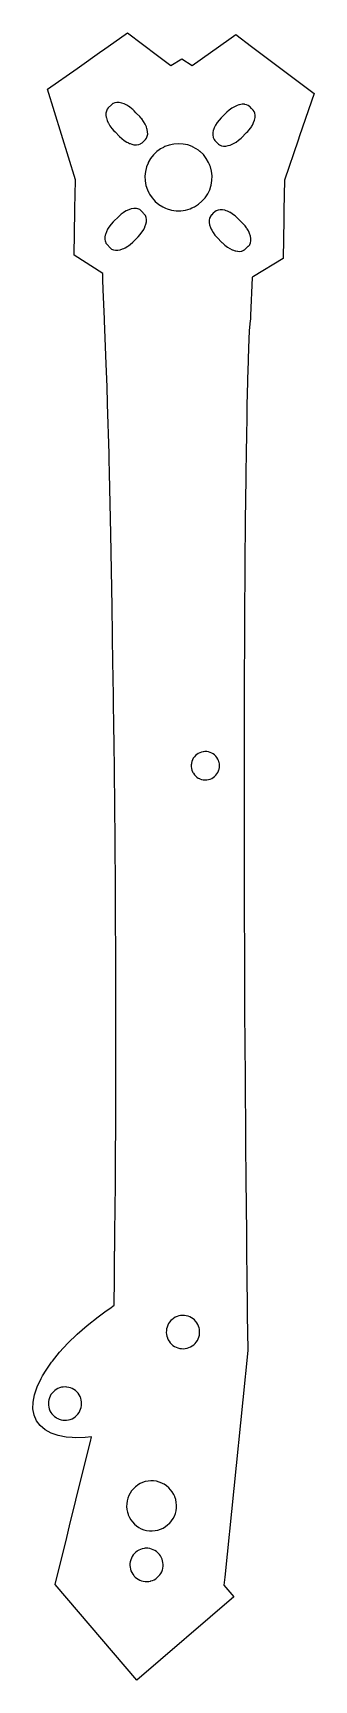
# Model space of a CAD drawing. Header units: millimetres. Extents: x 3 to 37, y 2 to 200.
import ezdxf

# ---------------------------------------------------------------- set-up
doc = ezdxf.new("R2010")
doc.units = ezdxf.units.MM

msp = doc.modelspace()

# ---------------------------------------------------------------- linework, layer by layer
for points in [[(28.98, 41.51), (28.98, 41.46), (28.38, 35.55), (26.21, 14.25), (26.11, 13.31), (27.32, 11.9), (15.67, 1.9), (5.84, 13.36), (5.84, 13.35), (5.84, 13.36), (7.23, 19.01), (7.57, 20.41), (9.09, 26.57), (10.07, 30.57), (10.2, 31.1), (9.46, 31.03), (8.27, 31.01), (7.87, 31.03), (7.17, 31.09), (6.2, 31.28), (5.34, 31.57), (4.62, 31.96), (4.04, 32.46), (3.6, 33.04), (3.31, 33.71), (3.17, 34.46), (3.18, 35.28), (3.35, 36.17), (3.38, 36.27), (3.67, 37.11), (4.14, 38.1), (4.33, 38.42), (4.75, 39.13), (5.4, 40.06), (5.5, 40.19), (6.37, 41.27), (7.38, 42.35), (8.49, 43.43), (9.7, 44.49), (11.01, 45.54), (11.96, 46.23), (12.39, 46.54), (12.93, 46.91), (12.94, 46.94), (12.94, 47.08), (12.94, 47.27), (12.94, 47.33), (12.94, 47.38), (12.96, 49.66), (12.98, 53.34), (12.98, 53.34), (12.98, 53.36), (12.99, 53.49), (13.01, 55), (13.02, 55.72), (13.05, 58.44), (13.08, 61.49), (13.1, 64.85), (13.12, 68.48), (13.13, 72.33), (13.13, 76.37), (13.14, 79.95), (13.13, 80.54), (13.13, 84.81), (13.12, 89.13), (13.1, 93.45), (13.08, 97.72), (13.08, 97.81), (13.05, 101.89), (13.05, 102.3), (13.04, 103.75), (13.02, 105.93), (12.99, 108.24), (12.98, 109.78), (12.95, 112.2), (12.94, 113.41), (12.93, 114.08), (12.9, 116.76), (12.86, 119.02), (12.85, 119.82), (12.8, 122.54), (12.79, 122.67), (12.79, 122.83), (12.77, 123.63), (12.77, 124.06), (12.76, 124.96), (12.74, 126.27), (12.73, 127.75), (12.72, 128.55), (12.7, 129.67), (12.7, 130.3), (12.69, 130.6), (12.69, 130.78), (12.53, 139.56), (12.36, 146.84), (12.33, 148.52), (12.32, 148.55), (12.31, 148.97), (12.31, 149.18), (12.13, 155.13), (12.12, 155.23), (12.07, 157.19), (12, 159.05), (11.96, 159.97), (11.77, 165.14), (11.76, 165.38), (11.61, 168.83), (11.55, 170.09), (11.55, 170.79), (8.13, 173.02), (8.21, 178.32), (8.25, 180.59), (8.27, 181.7), (8.27, 182.05), (4.93, 192.94), (8.49, 195.44), (11.46, 197.53), (11.51, 197.57), (11.51, 197.57), (14.54, 199.7), (18.15, 196.99), (19.74, 195.79), (21.06, 196.59), (22.28, 195.79), (26.71, 198.91), (27.54, 199.49), (29.42, 198.08), (29.42, 198.08), (29.59, 197.95), (30.86, 197), (35.67, 193.39), (36.94, 192.43), (35.2, 187.35), (35.03, 186.84), (33.38, 182.02), (33.32, 178.4), (33.3, 177.31), (33.23, 172.62), (29.68, 170.46), (29.68, 170.46), (29.51, 170.36), (29.49, 170.34), (29.49, 170.32), (29.31, 165.77), (29.31, 165.67), (29.31, 165.53), (29.3, 165.28), (29.29, 165.26), (29.27, 165.18), (29.16, 163.94), (29.07, 161.89), (28.97, 159.06), (28.95, 158.29), (28.89, 155.92), (28.88, 155.47), (28.85, 153.73), (28.81, 151.17), (28.78, 149.59), (28.78, 149.42), (28.77, 148.98), (28.75, 147.17), (28.74, 146.89), (28.73, 146.19), (28.68, 141.14), (28.68, 140.6), (28.64, 136.43), (28.64, 135.89), (28.63, 134.46), (28.6, 130.63), (28.6, 130.5), (28.6, 129.72), (28.59, 128.83), (28.59, 128.6), (28.59, 127.83), (28.56, 121.16), (28.56, 120.78), (28.56, 119.82), (28.55, 113.4), (28.54, 105.76), (28.54, 105.39), (28.55, 99.46), (28.55, 97.96), (28.55, 97.86), (28.56, 93.19), (28.57, 90.06), (28.59, 85.63), (28.6, 82.17), (28.65, 74.36), (28.7, 66.72), (28.75, 61.55), (28.77, 59.34), (28.81, 55.05), (28.84, 52.3), (28.85, 51.17), (28.87, 50.27), (28.91, 46.74), (28.92, 45.67), (28.98, 41.58)], [(28.98, 41.51), (28.98, 41.46), (28.38, 35.55), (26.21, 14.25), (26.11, 13.31), (27.32, 11.9), (15.67, 1.9), (5.84, 13.36), (5.84, 13.35), (5.84, 13.36), (7.23, 19.01), (7.57, 20.41), (9.09, 26.57), (10.07, 30.57), (10.2, 31.1), (9.46, 31.03), (8.27, 31.01), (7.87, 31.03), (7.17, 31.09), (6.2, 31.28), (5.34, 31.57), (4.62, 31.96), (4.04, 32.46), (3.6, 33.04), (3.31, 33.71), (3.17, 34.46), (3.18, 35.28), (3.35, 36.17), (3.38, 36.27), (3.67, 37.11), (4.14, 38.1), (4.33, 38.42), (4.75, 39.13), (5.4, 40.06), (5.5, 40.19), (6.37, 41.27), (7.38, 42.35), (8.49, 43.43), (9.7, 44.49), (11.01, 45.54), (11.96, 46.23), (12.39, 46.54), (12.93, 46.91), (12.94, 46.94), (12.94, 47.08), (12.94, 47.27), (12.94, 47.33), (12.94, 47.38), (12.96, 49.66), (12.98, 53.34), (12.98, 53.34), (12.98, 53.36), (12.99, 53.49), (13.01, 55), (13.02, 55.72), (13.05, 58.44), (13.08, 61.49), (13.1, 64.85), (13.12, 68.48), (13.13, 72.33), (13.13, 76.37), (13.14, 79.95), (13.13, 80.54), (13.13, 84.81), (13.12, 89.13), (13.1, 93.45), (13.08, 97.72), (13.08, 97.81), (13.05, 101.89), (13.05, 102.3), (13.04, 103.75), (13.02, 105.93), (12.99, 108.24), (12.98, 109.78), (12.95, 112.2), (12.94, 113.41), (12.93, 114.08), (12.9, 116.76), (12.86, 119.02), (12.85, 119.82), (12.8, 122.54), (12.79, 122.67), (12.79, 122.83), (12.77, 123.63), (12.77, 124.06), (12.76, 124.96), (12.74, 126.27), (12.73, 127.75), (12.72, 128.55), (12.7, 129.67), (12.7, 130.3), (12.69, 130.6), (12.69, 130.78), (12.53, 139.56), (12.36, 146.84), (12.33, 148.52), (12.32, 148.55), (12.31, 148.97), (12.31, 149.18), (12.13, 155.13), (12.12, 155.23), (12.07, 157.19), (12, 159.05), (11.96, 159.97), (11.77, 165.14), (11.76, 165.38), (11.61, 168.83), (11.55, 170.09), (11.55, 170.79), (8.13, 173.02), (8.21, 178.32), (8.25, 180.59), (8.27, 181.7), (8.27, 182.05), (4.93, 192.94), (8.49, 195.44), (11.46, 197.53), (11.51, 197.57), (11.51, 197.57), (14.54, 199.7), (18.15, 196.99), (19.74, 195.79), (21.06, 196.59), (22.28, 195.79), (26.71, 198.91), (27.54, 199.49), (29.42, 198.08), (29.42, 198.08), (29.59, 197.95), (30.86, 197), (35.67, 193.39), (36.94, 192.43), (35.2, 187.35), (35.03, 186.84), (33.38, 182.02), (33.32, 178.4), (33.3, 177.31), (33.23, 172.62), (29.68, 170.46), (29.68, 170.46), (29.51, 170.36), (29.49, 170.34), (29.49, 170.32), (29.31, 165.77), (29.31, 165.67), (29.31, 165.53), (29.3, 165.28), (29.29, 165.26), (29.27, 165.18), (29.16, 163.94), (29.07, 161.89), (28.97, 159.06), (28.95, 158.29), (28.89, 155.92), (28.88, 155.47), (28.85, 153.73), (28.81, 151.17), (28.78, 149.59), (28.78, 149.42), (28.77, 148.98), (28.75, 147.17), (28.74, 146.89), (28.73, 146.19), (28.68, 141.14), (28.68, 140.6), (28.64, 136.43), (28.64, 135.89), (28.63, 134.46), (28.6, 130.63), (28.6, 130.5), (28.6, 129.72), (28.59, 128.83), (28.59, 128.6), (28.59, 127.83), (28.56, 121.16), (28.56, 120.78), (28.56, 119.82), (28.55, 113.4), (28.54, 105.76), (28.54, 105.39), (28.55, 99.46), (28.55, 97.96), (28.55, 97.86), (28.56, 93.19), (28.57, 90.06), (28.59, 85.63), (28.6, 82.17), (28.65, 74.36), (28.7, 66.72), (28.75, 61.55), (28.77, 59.34), (28.81, 55.05), (28.84, 52.3), (28.85, 51.17), (28.87, 50.27), (28.91, 46.74), (28.92, 45.67), (28.98, 41.58)], [(15.34, 190.33), (15.15, 190.51), (15.06, 190.59), (14.76, 190.82), (14.67, 190.88), (14.45, 191.01), (14.14, 191.17), (13.83, 191.28), (13.54, 191.34), (13.44, 191.34), (13.26, 191.34), (13.01, 191.31), (12.79, 191.22), (12.78, 191.21), (12.61, 191.08), (12.22, 190.7), (12.08, 190.53), (11.99, 190.31), (11.96, 190.17), (11.94, 190.06), (11.94, 189.78), (11.97, 189.6), (11.99, 189.5), (11.99, 189.49), (12.09, 189.17), (12.21, 188.91), (12.23, 188.88), (12.24, 188.86), (12.42, 188.55), (12.65, 188.24), (12.9, 187.95), (13.04, 187.81), (13.55, 187.28), (13.83, 187.02), (14.13, 186.79), (14.44, 186.59), (14.56, 186.53), (14.65, 186.49), (14.75, 186.44), (14.84, 186.41), (15.06, 186.33), (15.3, 186.28), (15.36, 186.27), (15.63, 186.26), (15.63, 186.26), (15.88, 186.3), (16.1, 186.39), (16.14, 186.42), (16.28, 186.52), (16.68, 186.9), (16.81, 187.08), (16.91, 187.3), (16.91, 187.3), (16.96, 187.55), (16.95, 187.82), (16.9, 188.12), (16.88, 188.18), (16.87, 188.2), (16.8, 188.43), (16.66, 188.75), (16.47, 189.06), (16.25, 189.37), (16.15, 189.47), (16.12, 189.52), (16, 189.65), (15.63, 190.03), (15.54, 190.12)], [(15.34, 190.33), (15.15, 190.51), (15.06, 190.59), (14.76, 190.82), (14.67, 190.88), (14.45, 191.01), (14.14, 191.17), (13.83, 191.28), (13.54, 191.34), (13.44, 191.34), (13.26, 191.34), (13.01, 191.31), (12.79, 191.22), (12.78, 191.21), (12.61, 191.08), (12.22, 190.7), (12.08, 190.53), (11.99, 190.31), (11.96, 190.17), (11.94, 190.06), (11.94, 189.78), (11.97, 189.6), (11.99, 189.5), (11.99, 189.49), (12.09, 189.17), (12.21, 188.91), (12.23, 188.88), (12.24, 188.86), (12.42, 188.55), (12.65, 188.24), (12.9, 187.95), (13.04, 187.81), (13.55, 187.28), (13.83, 187.02), (14.13, 186.79), (14.44, 186.59), (14.56, 186.53), (14.65, 186.49), (14.75, 186.44), (14.84, 186.41), (15.06, 186.33), (15.3, 186.28), (15.36, 186.27), (15.63, 186.26), (15.63, 186.26), (15.88, 186.3), (16.1, 186.39), (16.14, 186.42), (16.28, 186.52), (16.68, 186.9), (16.81, 187.08), (16.91, 187.3), (16.91, 187.3), (16.96, 187.55), (16.95, 187.82), (16.9, 188.12), (16.88, 188.18), (16.87, 188.2), (16.8, 188.43), (16.66, 188.75), (16.47, 189.06), (16.25, 189.37), (16.15, 189.47), (16.12, 189.52), (16, 189.65), (15.63, 190.03), (15.54, 190.12)], [(29.73, 190.28), (29.62, 190.43), (29.6, 190.46), (29.44, 190.61), (29.44, 190.61), (29.21, 190.85), (29.19, 190.87), (29.04, 190.99), (28.82, 191.08), (28.63, 191.12), (28.57, 191.13), (28.3, 191.13), (28, 191.07), (27.99, 191.07), (27.91, 191.05), (27.69, 190.98), (27.37, 190.83), (27.37, 190.83), (27.06, 190.65), (26.75, 190.42), (26.47, 190.17), (25.83, 189.55), (25.8, 189.52), (25.79, 189.51), (25.79, 189.51), (25.53, 189.23), (25.3, 188.94), (25.1, 188.63), (24.99, 188.4), (24.95, 188.32), (24.86, 188.06), (24.84, 188.01), (24.78, 187.71), (24.77, 187.44), (24.81, 187.19), (24.83, 187.14), (24.9, 186.97), (24.93, 186.92), (25.03, 186.79), (25.42, 186.39), (25.48, 186.35), (25.59, 186.25), (25.76, 186.18), (25.81, 186.16), (26.06, 186.11), (26.34, 186.12), (26.63, 186.17), (26.88, 186.24), (26.93, 186.26), (26.94, 186.27), (27.26, 186.41), (27.58, 186.6), (27.88, 186.82), (28.01, 186.94), (28.17, 187.07), (28.84, 187.73), (28.97, 187.87), (28.97, 187.87), (29.1, 188.01), (29.33, 188.3), (29.42, 188.44), (29.45, 188.49), (29.45, 188.5), (29.53, 188.61), (29.62, 188.81), (29.68, 188.93), (29.79, 189.23), (29.85, 189.53), (29.86, 189.81), (29.82, 190.06)], [(29.73, 190.28), (29.62, 190.43), (29.6, 190.46), (29.44, 190.61), (29.44, 190.61), (29.21, 190.85), (29.19, 190.87), (29.04, 190.99), (28.82, 191.08), (28.63, 191.12), (28.57, 191.13), (28.3, 191.13), (28, 191.07), (27.99, 191.07), (27.91, 191.05), (27.69, 190.98), (27.37, 190.83), (27.37, 190.83), (27.06, 190.65), (26.75, 190.42), (26.47, 190.17), (25.83, 189.55), (25.8, 189.52), (25.79, 189.51), (25.79, 189.51), (25.53, 189.23), (25.3, 188.94), (25.1, 188.63), (24.99, 188.4), (24.95, 188.32), (24.86, 188.06), (24.84, 188.01), (24.78, 187.71), (24.77, 187.44), (24.81, 187.19), (24.83, 187.14), (24.9, 186.97), (24.93, 186.92), (25.03, 186.79), (25.42, 186.39), (25.48, 186.35), (25.59, 186.25), (25.76, 186.18), (25.81, 186.16), (26.06, 186.11), (26.34, 186.12), (26.63, 186.17), (26.88, 186.24), (26.93, 186.26), (26.94, 186.27), (27.26, 186.41), (27.58, 186.6), (27.88, 186.82), (28.01, 186.94), (28.17, 187.07), (28.84, 187.73), (28.97, 187.87), (28.97, 187.87), (29.1, 188.01), (29.33, 188.3), (29.42, 188.44), (29.45, 188.49), (29.45, 188.5), (29.53, 188.61), (29.62, 188.81), (29.68, 188.93), (29.79, 189.23), (29.85, 189.53), (29.86, 189.81), (29.82, 190.06)], [(22.34, 186.03), (22.29, 186.06), (21.76, 186.25), (21.2, 186.36), (20.64, 186.4), (20.08, 186.36), (19.53, 186.24), (19.01, 186.05), (18.89, 185.99), (18.85, 185.96), (18.51, 185.78), (18.33, 185.65), (18.06, 185.45), (17.65, 185.06), (17.31, 184.61), (17.03, 184.12), (17.01, 184.07), (16.82, 183.6), (16.78, 183.42), (16.69, 183.06), (16.63, 182.5), (16.65, 181.94), (16.75, 181.38), (16.93, 180.85), (17.1, 180.5), (17.14, 180.42), (17.17, 180.34), (17.49, 179.88), (17.69, 179.65), (17.87, 179.46), (18.3, 179.1), (18.78, 178.81), (19.09, 178.67), (19.29, 178.58), (19.7, 178.46), (19.83, 178.43), (20.39, 178.35), (20.95, 178.35), (21.51, 178.43), (22.05, 178.59), (22.25, 178.68), (22.56, 178.82), (23.04, 179.12), (23.47, 179.48), (23.54, 179.57), (23.84, 179.9), (24.16, 180.37), (24.4, 180.87), (24.54, 181.31), (24.57, 181.41), (24.67, 181.96), (24.69, 182.52), (24.63, 183.08), (24.49, 183.63), (24.43, 183.77), (24.38, 183.89), (24.27, 184.15), (23.99, 184.63), (23.64, 185.08), (23.24, 185.47), (23.23, 185.47), (23.05, 185.61), (22.78, 185.8)], [(22.34, 186.03), (22.29, 186.06), (21.76, 186.25), (21.2, 186.36), (20.64, 186.4), (20.08, 186.36), (19.53, 186.24), (19.01, 186.05), (18.89, 185.99), (18.85, 185.96), (18.51, 185.78), (18.33, 185.65), (18.06, 185.45), (17.65, 185.06), (17.31, 184.61), (17.03, 184.12), (17.01, 184.07), (16.82, 183.6), (16.78, 183.42), (16.69, 183.06), (16.63, 182.5), (16.65, 181.94), (16.75, 181.38), (16.93, 180.85), (17.1, 180.5), (17.14, 180.42), (17.17, 180.34), (17.49, 179.88), (17.69, 179.65), (17.87, 179.46), (18.3, 179.1), (18.78, 178.81), (19.09, 178.67), (19.29, 178.58), (19.7, 178.46), (19.83, 178.43), (20.39, 178.35), (20.95, 178.35), (21.51, 178.43), (22.05, 178.59), (22.25, 178.68), (22.56, 178.82), (23.04, 179.12), (23.47, 179.48), (23.54, 179.57), (23.84, 179.9), (24.16, 180.37), (24.4, 180.87), (24.54, 181.31), (24.57, 181.41), (24.67, 181.96), (24.69, 182.52), (24.63, 183.08), (24.49, 183.63), (24.43, 183.77), (24.38, 183.89), (24.27, 184.15), (23.99, 184.63), (23.64, 185.08), (23.24, 185.47), (23.23, 185.47), (23.05, 185.61), (22.78, 185.8)], [(14.01, 178.1), (13.76, 177.92), (13.47, 177.66), (12.81, 177.01), (12.56, 176.73), (12.52, 176.69), (12.33, 176.43), (12.3, 176.38), (12.14, 176.12), (11.99, 175.81), (11.88, 175.5), (11.86, 175.41), (11.82, 175.21), (11.81, 174.93), (11.85, 174.68), (11.87, 174.64), (11.94, 174.46), (12.07, 174.28), (12.44, 173.89), (12.49, 173.85), (12.54, 173.81), (12.62, 173.75), (12.83, 173.65), (13.07, 173.61), (13.35, 173.61), (13.64, 173.66), (13.94, 173.76), (14.09, 173.83), (14.25, 173.91), (14.57, 174.09), (14.68, 174.18), (14.86, 174.31), (15.15, 174.57), (15.81, 175.22), (16.06, 175.5), (16.14, 175.61), (16.29, 175.8), (16.48, 176.11), (16.52, 176.18), (16.62, 176.38), (16.63, 176.42), (16.74, 176.73), (16.8, 177.03), (16.81, 177.25), (16.81, 177.3), (16.77, 177.52), (16.77, 177.55), (16.68, 177.77), (16.55, 177.95), (16.47, 178.03), (16.41, 178.1), (16.18, 178.35), (16, 178.48), (15.79, 178.58), (15.6, 178.61), (15.54, 178.62), (15.27, 178.62), (14.98, 178.57), (14.9, 178.54), (14.77, 178.5), (14.67, 178.47), (14.36, 178.33), (14.05, 178.14)], [(14.01, 178.1), (13.76, 177.92), (13.47, 177.66), (12.81, 177.01), (12.56, 176.73), (12.52, 176.69), (12.33, 176.43), (12.3, 176.38), (12.14, 176.12), (11.99, 175.81), (11.88, 175.5), (11.86, 175.41), (11.82, 175.21), (11.81, 174.93), (11.85, 174.68), (11.87, 174.64), (11.94, 174.46), (12.07, 174.28), (12.44, 173.89), (12.49, 173.85), (12.54, 173.81), (12.62, 173.75), (12.83, 173.65), (13.07, 173.61), (13.35, 173.61), (13.64, 173.66), (13.94, 173.76), (14.09, 173.83), (14.25, 173.91), (14.57, 174.09), (14.68, 174.18), (14.86, 174.31), (15.15, 174.57), (15.81, 175.22), (16.06, 175.5), (16.14, 175.61), (16.29, 175.8), (16.48, 176.11), (16.52, 176.18), (16.62, 176.38), (16.63, 176.42), (16.74, 176.73), (16.8, 177.03), (16.81, 177.25), (16.81, 177.3), (16.77, 177.52), (16.77, 177.55), (16.68, 177.77), (16.55, 177.95), (16.47, 178.03), (16.41, 178.1), (16.18, 178.35), (16, 178.48), (15.79, 178.58), (15.6, 178.61), (15.54, 178.62), (15.27, 178.62), (14.98, 178.57), (14.9, 178.54), (14.77, 178.5), (14.67, 178.47), (14.36, 178.33), (14.05, 178.14)], [(24.39, 176.64), (24.49, 176.34), (24.59, 176.13), (24.64, 176.03), (24.82, 175.72), (25.04, 175.42), (25.3, 175.14), (25.88, 174.55), (25.95, 174.48), (26.23, 174.22), (26.53, 173.99), (26.84, 173.8), (27.1, 173.67), (27.15, 173.65), (27.46, 173.54), (27.52, 173.53), (27.56, 173.52), (27.75, 173.48), (27.79, 173.48), (28.03, 173.47), (28.19, 173.5), (28.28, 173.51), (28.5, 173.6), (28.56, 173.64), (28.6, 173.67), (28.68, 173.73), (29.04, 174.08), (29.07, 174.11), (29.21, 174.27), (29.21, 174.28), (29.31, 174.49), (29.35, 174.74), (29.35, 174.82), (29.35, 175.01), (29.3, 175.3), (29.2, 175.61), (29.14, 175.73), (29.05, 175.92), (28.91, 176.17), (28.87, 176.23), (28.82, 176.29), (28.65, 176.53), (28.45, 176.75), (28.39, 176.81), (27.74, 177.47), (27.46, 177.73), (27.16, 177.95), (26.9, 178.12), (26.85, 178.15), (26.54, 178.3), (26.39, 178.35), (26.38, 178.35), (26.23, 178.4), (25.94, 178.46), (25.66, 178.47), (25.41, 178.43), (25.19, 178.35), (25.01, 178.21), (24.84, 178.06), (24.78, 178), (24.64, 177.86), (24.62, 177.84), (24.5, 177.69), (24.48, 177.67), (24.38, 177.45), (24.34, 177.21), (24.34, 176.93)], [(24.39, 176.64), (24.49, 176.34), (24.59, 176.13), (24.64, 176.03), (24.82, 175.72), (25.04, 175.42), (25.3, 175.14), (25.88, 174.55), (25.95, 174.48), (26.23, 174.22), (26.53, 173.99), (26.84, 173.8), (27.1, 173.67), (27.15, 173.65), (27.46, 173.54), (27.52, 173.53), (27.56, 173.52), (27.75, 173.48), (27.79, 173.48), (28.03, 173.47), (28.19, 173.5), (28.28, 173.51), (28.5, 173.6), (28.56, 173.64), (28.6, 173.67), (28.68, 173.73), (29.04, 174.08), (29.07, 174.11), (29.21, 174.27), (29.21, 174.28), (29.31, 174.49), (29.35, 174.74), (29.35, 174.82), (29.35, 175.01), (29.3, 175.3), (29.2, 175.61), (29.14, 175.73), (29.05, 175.92), (28.91, 176.17), (28.87, 176.23), (28.82, 176.29), (28.65, 176.53), (28.45, 176.75), (28.39, 176.81), (27.74, 177.47), (27.46, 177.73), (27.16, 177.95), (26.9, 178.12), (26.85, 178.15), (26.54, 178.3), (26.39, 178.35), (26.38, 178.35), (26.23, 178.4), (25.94, 178.46), (25.66, 178.47), (25.41, 178.43), (25.19, 178.35), (25.01, 178.21), (24.84, 178.06), (24.78, 178), (24.64, 177.86), (24.62, 177.84), (24.5, 177.69), (24.48, 177.67), (24.38, 177.45), (24.34, 177.21), (24.34, 176.93)], [(22.39, 110.89), (22.44, 110.79), (22.56, 110.62), (22.7, 110.47), (22.86, 110.33), (23.03, 110.22), (23.17, 110.15), (23.22, 110.12), (23.42, 110.05), (23.62, 110.01), (23.83, 109.99), (23.88, 109.99), (24.04, 110), (24.25, 110.03), (24.45, 110.09), (24.64, 110.17), (24.83, 110.27), (24.99, 110.4), (25.14, 110.55), (25.28, 110.71), (25.39, 110.89), (25.47, 111.08), (25.52, 111.22), (25.54, 111.28), (25.57, 111.48), (25.59, 111.69), (25.58, 111.9), (25.54, 112.11), (25.52, 112.17), (25.47, 112.31), (25.38, 112.5), (25.27, 112.68), (25.14, 112.84), (24.99, 112.99), (24.82, 113.11), (24.64, 113.22), (24.45, 113.3), (24.25, 113.36), (24.04, 113.39), (23.83, 113.4), (23.67, 113.38), (23.62, 113.38), (23.42, 113.33), (23.22, 113.26), (23.03, 113.17), (22.86, 113.05), (22.7, 112.92), (22.57, 112.78), (22.56, 112.76), (22.43, 112.59), (22.33, 112.4), (22.26, 112.21), (22.21, 112.01), (22.2, 111.94), (22.18, 111.8), (22.18, 111.59), (22.21, 111.38), (22.26, 111.18), (22.34, 110.98)], [(22.39, 110.89), (22.44, 110.79), (22.56, 110.62), (22.7, 110.47), (22.86, 110.33), (23.03, 110.22), (23.17, 110.15), (23.22, 110.12), (23.42, 110.05), (23.62, 110.01), (23.83, 109.99), (23.88, 109.99), (24.04, 110), (24.25, 110.03), (24.45, 110.09), (24.64, 110.17), (24.83, 110.27), (24.99, 110.4), (25.14, 110.55), (25.28, 110.71), (25.39, 110.89), (25.47, 111.08), (25.52, 111.22), (25.54, 111.28), (25.57, 111.48), (25.59, 111.69), (25.58, 111.9), (25.54, 112.11), (25.52, 112.17), (25.47, 112.31), (25.38, 112.5), (25.27, 112.68), (25.14, 112.84), (24.99, 112.99), (24.82, 113.11), (24.64, 113.22), (24.45, 113.3), (24.25, 113.36), (24.04, 113.39), (23.83, 113.4), (23.67, 113.38), (23.62, 113.38), (23.42, 113.33), (23.22, 113.26), (23.03, 113.17), (22.86, 113.05), (22.7, 112.92), (22.57, 112.78), (22.56, 112.76), (22.43, 112.59), (22.33, 112.4), (22.26, 112.21), (22.21, 112.01), (22.2, 111.94), (22.18, 111.8), (22.18, 111.59), (22.21, 111.38), (22.26, 111.18), (22.34, 110.98)], [(23.13, 44.19), (23.06, 44.41), (22.97, 44.61), (22.86, 44.81), (22.72, 44.98), (22.71, 44.99), (22.57, 45.15), (22.4, 45.29), (22.21, 45.42), (22.01, 45.52), (21.8, 45.6), (21.78, 45.6), (21.58, 45.66), (21.36, 45.69), (21.14, 45.69), (20.91, 45.67), (20.69, 45.63), (20.48, 45.56), (20.27, 45.47), (20.08, 45.36), (20.01, 45.3), (19.9, 45.22), (19.74, 45.07), (19.59, 44.89), (19.47, 44.71), (19.37, 44.51), (19.28, 44.3), (19.23, 44.08), (19.2, 43.86), (19.19, 43.63), (19.21, 43.41), (19.25, 43.19), (19.32, 42.98), (19.34, 42.94), (19.41, 42.77), (19.5, 42.62), (19.53, 42.58), (19.66, 42.4), (19.67, 42.39), (19.82, 42.24), (19.99, 42.09), (20.18, 41.97), (20.38, 41.86), (20.58, 41.78), (20.8, 41.73), (21.03, 41.7), (21.25, 41.69), (21.47, 41.71), (21.69, 41.75), (21.91, 41.82), (22.11, 41.91), (22.31, 42.03), (22.48, 42.16), (22.61, 42.28), (22.65, 42.32), (22.79, 42.49), (22.92, 42.67), (23.02, 42.87), (23.1, 43.08), (23.16, 43.3), (23.19, 43.52), (23.19, 43.75), (23.17, 43.97), (23.16, 44.03)], [(23.13, 44.19), (23.06, 44.41), (22.97, 44.61), (22.86, 44.81), (22.72, 44.98), (22.71, 44.99), (22.57, 45.15), (22.4, 45.29), (22.21, 45.42), (22.01, 45.52), (21.8, 45.6), (21.78, 45.6), (21.58, 45.66), (21.36, 45.69), (21.14, 45.69), (20.91, 45.67), (20.69, 45.63), (20.48, 45.56), (20.27, 45.47), (20.08, 45.36), (20.01, 45.3), (19.9, 45.22), (19.74, 45.07), (19.59, 44.89), (19.47, 44.71), (19.37, 44.51), (19.28, 44.3), (19.23, 44.08), (19.2, 43.86), (19.19, 43.63), (19.21, 43.41), (19.25, 43.19), (19.32, 42.98), (19.34, 42.94), (19.41, 42.77), (19.5, 42.62), (19.53, 42.58), (19.66, 42.4), (19.67, 42.39), (19.82, 42.24), (19.99, 42.09), (20.18, 41.97), (20.38, 41.86), (20.58, 41.78), (20.8, 41.73), (21.03, 41.7), (21.25, 41.69), (21.47, 41.71), (21.69, 41.75), (21.91, 41.82), (22.11, 41.91), (22.31, 42.03), (22.48, 42.16), (22.61, 42.28), (22.65, 42.32), (22.79, 42.49), (22.92, 42.67), (23.02, 42.87), (23.1, 43.08), (23.16, 43.3), (23.19, 43.52), (23.19, 43.75), (23.17, 43.97), (23.16, 44.03)], [(8.92, 35.75), (8.88, 35.82), (8.83, 35.95), (8.72, 36.15), (8.6, 36.34), (8.45, 36.5), (8.28, 36.66), (8.1, 36.79), (7.9, 36.9), (7.7, 36.98), (7.48, 37.05), (7.26, 37.09), (7.21, 37.09), (7.04, 37.1), (6.81, 37.09), (6.59, 37.06), (6.38, 37), (6.17, 36.91), (5.97, 36.81), (5.81, 36.69), (5.79, 36.68), (5.62, 36.53), (5.47, 36.36), (5.33, 36.18), (5.22, 35.98), (5.14, 35.78), (5.07, 35.56), (5.03, 35.34), (5.02, 35.21), (5.02, 35.12), (5.03, 34.9), (5.06, 34.67), (5.12, 34.46), (5.21, 34.25), (5.32, 34.05), (5.44, 33.87), (5.59, 33.7), (5.76, 33.55), (5.94, 33.42), (6.02, 33.37), (6.14, 33.31), (6.34, 33.22), (6.56, 33.15), (6.78, 33.11), (7, 33.1), (7.22, 33.11), (7.45, 33.15), (7.66, 33.21), (7.87, 33.29), (8.07, 33.4), (8.25, 33.53), (8.41, 33.66), (8.42, 33.67), (8.57, 33.84), (8.71, 34.02), (8.81, 34.22), (8.9, 34.42), (8.97, 34.64), (9.01, 34.86), (9.02, 35.08), (9.01, 35.31), (8.97, 35.53)], [(8.92, 35.75), (8.88, 35.82), (8.83, 35.95), (8.72, 36.15), (8.6, 36.34), (8.45, 36.5), (8.28, 36.66), (8.1, 36.79), (7.9, 36.9), (7.7, 36.98), (7.48, 37.05), (7.26, 37.09), (7.21, 37.09), (7.04, 37.1), (6.81, 37.09), (6.59, 37.06), (6.38, 37), (6.17, 36.91), (5.97, 36.81), (5.81, 36.69), (5.79, 36.68), (5.62, 36.53), (5.47, 36.36), (5.33, 36.18), (5.22, 35.98), (5.14, 35.78), (5.07, 35.56), (5.03, 35.34), (5.02, 35.21), (5.02, 35.12), (5.03, 34.9), (5.06, 34.67), (5.12, 34.46), (5.21, 34.25), (5.32, 34.05), (5.44, 33.87), (5.59, 33.7), (5.76, 33.55), (5.94, 33.42), (6.02, 33.37), (6.14, 33.31), (6.34, 33.22), (6.56, 33.15), (6.78, 33.11), (7, 33.1), (7.22, 33.11), (7.45, 33.15), (7.66, 33.21), (7.87, 33.29), (8.07, 33.4), (8.25, 33.53), (8.41, 33.66), (8.42, 33.67), (8.57, 33.84), (8.71, 34.02), (8.81, 34.22), (8.9, 34.42), (8.97, 34.64), (9.01, 34.86), (9.02, 35.08), (9.01, 35.31), (8.97, 35.53)], [(15.89, 20.24), (16.19, 20.08), (16.51, 19.96), (16.83, 19.88), (17.17, 19.83), (17.5, 19.82), (17.84, 19.85), (18.17, 19.92), (18.49, 20.02), (18.8, 20.16), (19.09, 20.33), (19.35, 20.53), (19.53, 20.7), (19.6, 20.76), (19.82, 21.02), (20, 21.3), (20.16, 21.6), (20.28, 21.91), (20.36, 22.24), (20.41, 22.57), (20.42, 22.91), (20.39, 23.24), (20.32, 23.57), (20.22, 23.89), (20.2, 23.95), (20.08, 24.2), (19.91, 24.49), (19.71, 24.76), (19.48, 25), (19.22, 25.22), (18.94, 25.41), (18.83, 25.47), (18.64, 25.56), (18.33, 25.68), (18, 25.77), (17.67, 25.81), (17.33, 25.82), (17, 25.8), (16.67, 25.73), (16.35, 25.63), (16.04, 25.49), (15.75, 25.32), (15.64, 25.24), (15.48, 25.12), (15.24, 24.88), (15.02, 24.63), (14.83, 24.35), (14.68, 24.05), (14.56, 23.73), (14.47, 23.41), (14.43, 23.07), (14.42, 22.74), (14.44, 22.4), (14.51, 22.07), (14.59, 21.83), (14.61, 21.75), (14.75, 21.44), (14.92, 21.15), (15.12, 20.89), (15.35, 20.64), (15.61, 20.42), (15.88, 20.24)], [(15.89, 20.24), (16.19, 20.08), (16.51, 19.96), (16.83, 19.88), (17.17, 19.83), (17.5, 19.82), (17.84, 19.85), (18.17, 19.92), (18.49, 20.02), (18.8, 20.16), (19.09, 20.33), (19.35, 20.53), (19.53, 20.7), (19.6, 20.76), (19.82, 21.02), (20, 21.3), (20.16, 21.6), (20.28, 21.91), (20.36, 22.24), (20.41, 22.57), (20.42, 22.91), (20.39, 23.24), (20.32, 23.57), (20.22, 23.89), (20.2, 23.95), (20.08, 24.2), (19.91, 24.49), (19.71, 24.76), (19.48, 25), (19.22, 25.22), (18.94, 25.41), (18.83, 25.47), (18.64, 25.56), (18.33, 25.68), (18, 25.77), (17.67, 25.81), (17.33, 25.82), (17, 25.8), (16.67, 25.73), (16.35, 25.63), (16.04, 25.49), (15.75, 25.32), (15.64, 25.24), (15.48, 25.12), (15.24, 24.88), (15.02, 24.63), (14.83, 24.35), (14.68, 24.05), (14.56, 23.73), (14.47, 23.41), (14.43, 23.07), (14.42, 22.74), (14.44, 22.4), (14.51, 22.07), (14.59, 21.83), (14.61, 21.75), (14.75, 21.44), (14.92, 21.15), (15.12, 20.89), (15.35, 20.64), (15.61, 20.42), (15.88, 20.24)], [(18.27, 14.36), (18.41, 14.53), (18.54, 14.71), (18.64, 14.91), (18.72, 15.12), (18.76, 15.29), (18.77, 15.3), (18.78, 15.34), (18.81, 15.56), (18.81, 15.79), (18.79, 16.01), (18.75, 16.23), (18.68, 16.44), (18.59, 16.65), (18.48, 16.84), (18.37, 16.98), (18.34, 17.02), (18.19, 17.19), (18.02, 17.33), (17.83, 17.45), (17.63, 17.56), (17.42, 17.64), (17.2, 17.69), (16.98, 17.73), (16.76, 17.73), (16.69, 17.73), (16.67, 17.73), (16.53, 17.71), (16.31, 17.67), (16.1, 17.6), (15.89, 17.51), (15.73, 17.41), (15.7, 17.39), (15.52, 17.26), (15.36, 17.11), (15.32, 17.06), (15.21, 16.93), (15.09, 16.75), (14.99, 16.56), (14.99, 16.55), (14.91, 16.34), (14.85, 16.12), (14.82, 15.9), (14.81, 15.67), (14.83, 15.45), (14.87, 15.23), (14.94, 15.02), (15.03, 14.81), (15.15, 14.62), (15.28, 14.44), (15.34, 14.38), (15.44, 14.27), (15.61, 14.13), (15.8, 14), (16, 13.9), (16.21, 13.82), (16.42, 13.77), (16.65, 13.73), (16.87, 13.73), (17.09, 13.75), (17.31, 13.79), (17.35, 13.8), (17.53, 13.86), (17.73, 13.95), (17.93, 14.07), (18.11, 14.2)], [(18.27, 14.36), (18.41, 14.53), (18.54, 14.71), (18.64, 14.91), (18.72, 15.12), (18.76, 15.29), (18.77, 15.3), (18.78, 15.34), (18.81, 15.56), (18.81, 15.79), (18.79, 16.01), (18.75, 16.23), (18.68, 16.44), (18.59, 16.65), (18.48, 16.84), (18.37, 16.98), (18.34, 17.02), (18.19, 17.19), (18.02, 17.33), (17.83, 17.45), (17.63, 17.56), (17.42, 17.64), (17.2, 17.69), (16.98, 17.73), (16.76, 17.73), (16.69, 17.73), (16.67, 17.73), (16.53, 17.71), (16.31, 17.67), (16.1, 17.6), (15.89, 17.51), (15.73, 17.41), (15.7, 17.39), (15.52, 17.26), (15.36, 17.11), (15.32, 17.06), (15.21, 16.93), (15.09, 16.75), (14.99, 16.56), (14.99, 16.55), (14.91, 16.34), (14.85, 16.12), (14.82, 15.9), (14.81, 15.67), (14.83, 15.45), (14.87, 15.23), (14.94, 15.02), (15.03, 14.81), (15.15, 14.62), (15.28, 14.44), (15.34, 14.38), (15.44, 14.27), (15.61, 14.13), (15.8, 14), (16, 13.9), (16.21, 13.82), (16.42, 13.77), (16.65, 13.73), (16.87, 13.73), (17.09, 13.75), (17.31, 13.79), (17.35, 13.8), (17.53, 13.86), (17.73, 13.95), (17.93, 14.07), (18.11, 14.2)]]:
    msp.add_lwpolyline(points, close=True)

doc.saveas('drawing.dxf')
